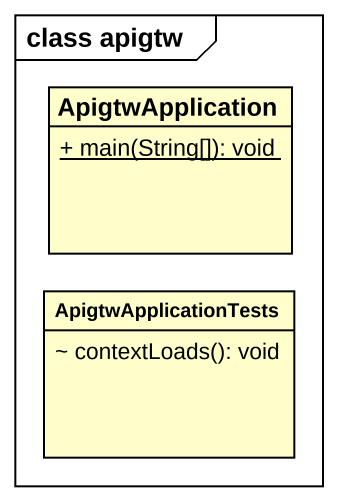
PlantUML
@startuml
mainframe class apigtw
hide circle
hide empty members
skinparam classAttributeIconSize 0
class ApigtwApplication {
  {static} + main(String[]): void
}
class ApigtwApplicationTests {
  ~ contextLoads(): void
}
@enduml
